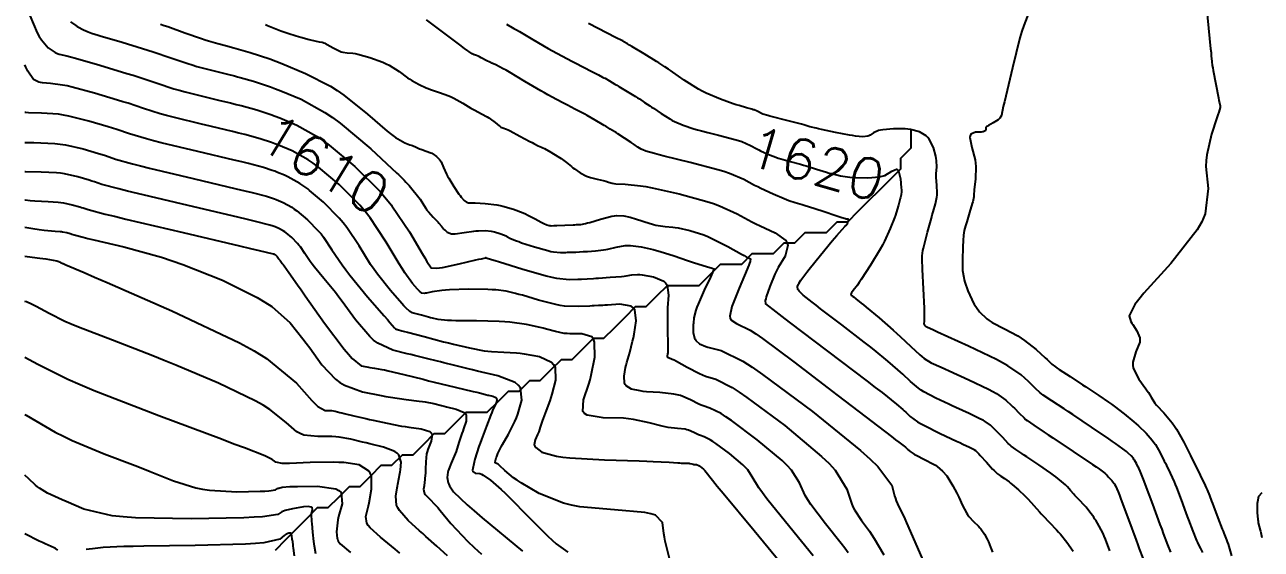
# Model space of a CAD drawing. Header units: metres. Extents: x 837117 to 838479, y 1189012 to 1191015.
# Drawn here: x 837476.5 to 837593.1, y 1189292.5 to 1189342 of the extents above; entities that cross this region are included whole.
import ezdxf

# ---------------------------------------------------------------- set-up
doc = ezdxf.new("R2010")
doc.units = ezdxf.units.M
doc.header["$LTSCALE"] = 0.3
for name, color, linetype in [('COTAS 10', 1, 'Continuous'), ('COTAS INT', 252, 'Continuous'), ('DRENAJE', 5, 'Continuous')]:
    doc.layers.add(name, color=color, linetype=linetype)
doc.styles.get("Standard").update_dxf_attribs({"font": 'simplex.shx'})

msp = doc.modelspace()

# ---------------------------------------------------------------- linework, layer by layer
at = {"layer": 'COTAS 10'}
for points in [[(837477, 1189342.88), (837477.7, 1189341.25), (837477.89, 1189340.9), (837478.08, 1189340.59), (837478.73, 1189339.84), (837479.28, 1189339.47), (837479.4, 1189339.4), (837479.51, 1189339.34), (837479.77, 1189339.25), (837480.47, 1189339.09), (837480.84, 1189338.99), (837481.3, 1189338.86), (837483.6, 1189338.2), (837486.15, 1189337.43), (837486.75, 1189337.25), (837487.31, 1189337.07), (837489, 1189336.5), (837490.59, 1189335.98), (837491.09, 1189335.84), (837491.63, 1189335.69), (837493.79, 1189335.15), (837494.9, 1189334.88), (837495.93, 1189334.63), (837496.44, 1189334.5), (837496.93, 1189334.38), (837498.4, 1189333.97), (837499.74, 1189333.53), (837500.14, 1189333.38), (837500.56, 1189333.22), (837502.17, 1189332.55), (837504.04, 1189331.49), (837504.63, 1189331.09), (837505.23, 1189330.64), (837507.66, 1189328.62), (837510.03, 1189326.26), (837510.61, 1189325.59), (837511.11, 1189324.97), (837511.15, 1189324.92), (837512.81, 1189322.45), (837514, 1189320.41), (837514.24, 1189320), (837514.45, 1189319.67), (837514.86, 1189319.06), (837515.36, 1189319.03), (837515.62, 1189319.06), (837515.93, 1189319.11), (837517.5, 1189319.45), (837519.05, 1189319.81), (837519.34, 1189319.88), (837519.58, 1189319.93), (837519.97, 1189320.02), (837519.98, 1189320.02), (837519.99, 1189320.02), (837519.99, 1189320.02), (837520, 1189320.03), (837520.01, 1189320.02), (837520.01, 1189320.02), (837520.01, 1189320.02), (837520.01, 1189320.02), (837520.02, 1189320.02), (837520.02, 1189320.02), (837520.02, 1189320.02), (837520.02, 1189320.02), (837520.54, 1189319.85), (837520.87, 1189319.75), (837521.28, 1189319.62), (837523.41, 1189318.96), (837525.7, 1189318.3), (837526.22, 1189318.18), (837526.68, 1189318.08), (837527.9, 1189317.95), (837528.68, 1189317.99), (837528.87, 1189318), (837529.04, 1189318.01), (837529.56, 1189318.03), (837530.16, 1189318.06), (837530.38, 1189318.08), (837530.62, 1189318.09), (837531.72, 1189318.17), (837532.8, 1189318.25), (837533.04, 1189318.28), (837533.25, 1189318.31), (837533.78, 1189318.41), (837534.31, 1189318.45), (837534.52, 1189318.43), (837534.75, 1189318.41), (837535.82, 1189318.23), (837536.79, 1189317.82), (837536.96, 1189317.64), (837537.09, 1189317.44), (837537.24, 1189316.5), (837537.15, 1189315.3), (837537.13, 1189314.94), (837537.13, 1189314.57), (837537.14, 1189313.14), (837537.17, 1189311.89), (837537.17, 1189311.65), (837537.18, 1189311.44), (837537.17, 1189311.05), (837537.15, 1189310.94), (837537.15, 1189310.9), (837537.14, 1189310.87), (837537.11, 1189310.75), (837537.1, 1189310.66), (837537.12, 1189310.64), (837537.13, 1189310.62), (837537.24, 1189310.6), (837537.59, 1189310.45), (837537.76, 1189310.37), (837537.97, 1189310.26), (837538.98, 1189309.68), (837540.14, 1189309.08), (837540.44, 1189308.95), (837540.73, 1189308.83), (837541.68, 1189308.55), (837543.22, 1189307.77), (837543.88, 1189307.34), (837544.63, 1189306.82), (837548.2, 1189304.17), (837551.67, 1189301.26), (837552.37, 1189300.58), (837552.94, 1189299.96), (837554.06, 1189298.16), (837554.48, 1189296.83), (837554.62, 1189296.5), (837554.78, 1189296.2), (837555.42, 1189295.22), (837556.18, 1189294.2), (837556.41, 1189293.86), (837556.64, 1189293.5), (837557.54, 1189291.98)], [(837521.94, 1189342.07), (837522.65, 1189341.68), (837522.9, 1189341.53), (837523.19, 1189341.37), (837524.44, 1189340.63), (837525.88, 1189339.79), (837526.28, 1189339.56), (837526.69, 1189339.34), (837528.18, 1189338.55), (837529.47, 1189337.88), (837529.76, 1189337.74), (837530, 1189337.61), (837530.62, 1189337.29), (837531.02, 1189337.08), (837531.14, 1189337.02), (837531.25, 1189336.96), (837531.67, 1189336.72), (837532.18, 1189336.41), (837532.35, 1189336.31), (837532.54, 1189336.2), (837533.33, 1189335.72), (837534.12, 1189335.23), (837534.31, 1189335.12), (837534.48, 1189335.01), (837534.98, 1189334.69), (837535.47, 1189334.36), (837535.64, 1189334.25), (837535.81, 1189334.13), (837536.54, 1189333.63), (837537.35, 1189333.12), (837537.57, 1189332.99), (837537.8, 1189332.88), (837538.62, 1189332.53), (837539.63, 1189332.2), (837539.98, 1189332.1), (837540.35, 1189332), (837540.93, 1189331.85), (837541.94, 1189331.59), (837543.49, 1189331.18), (837543.83, 1189331.08), (837544.14, 1189330.98), (837544.96, 1189330.63), (837545.57, 1189330.3), (837545.74, 1189330.21), (837545.92, 1189330.12), (837546.6, 1189329.81), (837547.36, 1189329.5), (837547.58, 1189329.43), (837547.82, 1189329.35), (837548.72, 1189329.1), (837549.68, 1189328.85), (837549.95, 1189328.77), (837550.21, 1189328.69), (837551.19, 1189328.38), (837552.14, 1189328.09), (837552.39, 1189328.02), (837552.63, 1189327.96), (837553.45, 1189327.76), (837554.33, 1189327.63), (837554.6, 1189327.61), (837554.89, 1189327.59), (837556.03, 1189327.56), (837557.13, 1189327.66), (837557.39, 1189327.72), (837557.62, 1189327.79), (837558.3, 1189328.18), (837558.75, 1189328.37), (837558.84, 1189328.31), (837558.93, 1189328.21), (837559.11, 1189327.47), (837559.19, 1189326.61), (837559.2, 1189326.43), (837559.2, 1189326.28), (837559.19, 1189325.96), (837559.12, 1189325.72), (837559.09, 1189325.62), (837559.06, 1189325.5), (837558.92, 1189324.98), (837558.71, 1189324.27), (837558.63, 1189324.04), (837558.54, 1189323.8), (837558.15, 1189322.79), (837557.6, 1189321.58), (837557.4, 1189321.21), (837557.19, 1189320.83), (837556.27, 1189319.31), (837555.4, 1189317.95), (837555.21, 1189317.67), (837555.05, 1189317.43), (837554.65, 1189316.91), (837554.48, 1189316.7), (837554.45, 1189316.65), (837554.43, 1189316.61), (837554.45, 1189316.5), (837554.57, 1189316.41), (837554.62, 1189316.37), (837554.67, 1189316.33), (837554.91, 1189316.15), (837555.41, 1189315.74), (837555.63, 1189315.56), (837555.88, 1189315.35), (837557.09, 1189314.33), (837558.43, 1189313.18), (837558.76, 1189312.88), (837559.07, 1189312.59), (837560.08, 1189311.63), (837560.92, 1189310.85), (837561.13, 1189310.68), (837561.34, 1189310.52), (837562.01, 1189310.11), (837562.94, 1189309.69), (837563.3, 1189309.52), (837563.71, 1189309.33), (837565.57, 1189308.49), (837567.42, 1189307.6), (837567.82, 1189307.39), (837568.17, 1189307.19), (837569.05, 1189306.58), (837569.58, 1189306.08), (837569.72, 1189305.95), (837569.85, 1189305.81), (837570.3, 1189305.34), (837570.76, 1189304.89), (837570.91, 1189304.76), (837571.06, 1189304.64), (837571.69, 1189304.2), (837572.67, 1189303.55), (837573.05, 1189303.3), (837573.47, 1189303.02), (837575.4, 1189301.73), (837577.22, 1189300.5), (837577.58, 1189300.26), (837577.87, 1189300.06), (837578.39, 1189299.69), (837578.49, 1189299.59), (837578.52, 1189299.57), (837578.54, 1189299.54), (837578.63, 1189299.44), (837578.71, 1189299.34), (837578.74, 1189299.31), (837578.77, 1189299.28), (837578.87, 1189299.18), (837578.98, 1189299.06), (837579.01, 1189299.03), (837579.04, 1189299), (837579.14, 1189298.87), (837579.24, 1189298.73), (837579.27, 1189298.69), (837579.3, 1189298.65), (837579.39, 1189298.49), (837579.64, 1189297.91), (837579.76, 1189297.59), (837579.9, 1189297.22), (837580.61, 1189295.31), (837581.33, 1189293.34), (837581.49, 1189292.91), (837581.63, 1189292.54), (837581.96, 1189291.65)], [(837476.51, 1189325.49), (837476.56, 1189325.48), (837477.03, 1189325.43), (837477.47, 1189325.39), (837478.72, 1189325.32), (837479.68, 1189325.27), (837479.93, 1189325.25), (837480.17, 1189325.21), (837481, 1189325.03), (837481.7, 1189324.82), (837481.87, 1189324.77), (837482.02, 1189324.72), (837482.49, 1189324.56), (837484.1, 1189324.14), (837484.97, 1189323.93), (837486.04, 1189323.67), (837491.45, 1189322.39), (837496.78, 1189321.14), (837497.81, 1189320.9), (837498.63, 1189320.71), (837499.96, 1189320.39), (837499.99, 1189320.38), (837500, 1189320.38), (837500.02, 1189320.37), (837500.06, 1189320.35), (837500.11, 1189320.32), (837500.13, 1189320.31), (837500.15, 1189320.3), (837500.22, 1189320.24), (837500.28, 1189320.17), (837500.32, 1189320.13), (837500.37, 1189320.05), (837500.44, 1189319.96), (837500.46, 1189319.92), (837500.49, 1189319.89), (837500.6, 1189319.75), (837500.8, 1189319.49), (837500.88, 1189319.38), (837500.98, 1189319.25), (837501.41, 1189318.64), (837502.23, 1189317.47), (837502.58, 1189316.98), (837502.97, 1189316.43), (837504.8, 1189313.85), (837506.64, 1189311.38), (837507.04, 1189310.9), (837507.39, 1189310.51), (837508.26, 1189309.82), (837508.79, 1189309.71), (837508.93, 1189309.69), (837509.06, 1189309.66), (837509.51, 1189309.6), (837510.18, 1189309.48), (837510.46, 1189309.42), (837510.78, 1189309.35), (837512.27, 1189308.99), (837514.08, 1189308.54), (837514.6, 1189308.41), (837515.13, 1189308.28), (837517.12, 1189307.8), (837518.81, 1189307.4), (837519.14, 1189307.31), (837519.42, 1189307.25), (837519.97, 1189307.11), (837520.18, 1189307.05), (837520.25, 1189307.04), (837520.66, 1189306.94), (837520.94, 1189306.83), (837520.98, 1189306.79), (837521.02, 1189306.75), (837521.05, 1189306.55), (837520.98, 1189306.33), (837520.96, 1189306.27), (837520.93, 1189306.21), (837520.83, 1189306.01), (837520.64, 1189305.59), (837520.56, 1189305.41), (837520.47, 1189305.18), (837520.05, 1189304.11), (837519.58, 1189302.85), (837519.47, 1189302.51), (837519.35, 1189302.18), (837518.97, 1189301.01), (837518.77, 1189300.11), (837518.76, 1189299.95), (837518.77, 1189299.82), (837519, 1189299.68), (837519.44, 1189299.64), (837519.59, 1189299.58), (837519.76, 1189299.5), (837520.44, 1189299.03), (837521.45, 1189298.13), (837521.82, 1189297.78), (837522.23, 1189297.38), (837524.02, 1189295.55), (837525.84, 1189293.74), (837526.26, 1189293.35), (837526.64, 1189293.02), (837527.74, 1189292.21)], [(837476.51, 1189305.22), (837476.66, 1189305.14), (837479.38, 1189303.56), (837480.17, 1189303.16), (837480.98, 1189302.77), (837484.02, 1189301.5), (837486.94, 1189300.39), (837487.66, 1189300.11), (837488.35, 1189299.84), (837490.54, 1189298.94), (837492.65, 1189298.28), (837493.28, 1189298.16), (837493.94, 1189298.06), (837496.52, 1189297.92), (837498.73, 1189297.97), (837499.17, 1189297.99), (837499.53, 1189298.01), (837500.17, 1189298.11), (837500.34, 1189298.22), (837500.41, 1189298.25), (837500.48, 1189298.27), (837500.79, 1189298.35), (837501.52, 1189298.41), (837501.85, 1189298.42), (837502.24, 1189298.43), (837504.12, 1189298.46), (837505.86, 1189298.21), (837506.15, 1189298.04), (837506.36, 1189297.84), (837506.46, 1189296.78), (837506.12, 1189295.57), (837506.05, 1189295.28), (837506, 1189295), (837505.93, 1189294.13), (837505.99, 1189293.5), (837506.03, 1189293.37), (837506.06, 1189293.25), (837506.27, 1189292.99), (837507.24, 1189292.19)]]:
    msp.add_lwpolyline(points, dxfattribs=at)
at = {"layer": 'COTAS INT'}
for points in [[(837571.3, 1189343.42), (837570.74, 1189341.96), (837570.56, 1189341.4), (837570.38, 1189340.78), (837569.66, 1189337.96), (837569.04, 1189335.29), (837568.91, 1189334.75), (837568.81, 1189334.31), (837568.63, 1189333.46), (837568.49, 1189333.19), (837568.41, 1189333.12), (837568.32, 1189333.04), (837567.86, 1189332.75), (837567.41, 1189332.5), (837567.32, 1189332.45), (837567.25, 1189332.4), (837567.16, 1189332.27), (837567.16, 1189332.18), (837567.15, 1189332.16), (837567.15, 1189332.13), (837567.1, 1189332.01), (837566.92, 1189331.92), (837566.83, 1189331.9), (837566.72, 1189331.89), (837566.19, 1189331.88), (837565.74, 1189331.68), (837565.69, 1189331.54), (837565.66, 1189331.36), (837565.85, 1189330.44), (837566.14, 1189329.27), (837566.18, 1189328.95), (837566.21, 1189328.62), (837566.18, 1189327.44), (837566.07, 1189326.46), (837566.05, 1189326.26), (837566.04, 1189326.09), (837566.02, 1189325.76), (837565.97, 1189325.45), (837565.93, 1189325.31), (837565.88, 1189325.13), (837565.63, 1189324.28), (837565.36, 1189323.4), (837565.3, 1189323.21), (837565.25, 1189323.03), (837565.12, 1189322.59), (837565.05, 1189322.15), (837565.04, 1189321.98), (837565.02, 1189321.79), (837564.98, 1189320.9), (837564.96, 1189319.96), (837564.96, 1189319.72), (837564.96, 1189319.5), (837564.97, 1189318.8), (837565.07, 1189318.14), (837565.11, 1189317.93), (837565.17, 1189317.72), (837565.45, 1189316.9), (837565.83, 1189316.06), (837565.94, 1189315.85), (837566.07, 1189315.64), (837566.56, 1189314.92), (837567.24, 1189314.26), (837567.48, 1189314.08), (837567.75, 1189313.91), (837568.91, 1189313.3), (837570.17, 1189312.64), (837570.5, 1189312.43), (837570.82, 1189312.21), (837571.91, 1189311.34), (837572.76, 1189310.56), (837572.94, 1189310.4), (837573.08, 1189310.27), (837573.38, 1189309.98), (837573.72, 1189309.72), (837573.89, 1189309.6), (837574.09, 1189309.46), (837575.11, 1189308.79), (837576.28, 1189308.03), (837576.58, 1189307.84), (837576.87, 1189307.65), (837577.83, 1189307), (837578.74, 1189306.37), (837579, 1189306.19), (837579.26, 1189306), (837580.21, 1189305.27), (837581.12, 1189304.54), (837581.35, 1189304.34), (837581.57, 1189304.15), (837582.27, 1189303.47), (837582.86, 1189302.78), (837583.01, 1189302.58), (837583.15, 1189302.38), (837583.59, 1189301.6), (837583.98, 1189300.82), (837584.09, 1189300.61), (837584.19, 1189300.4), (837584.54, 1189299.68), (837584.91, 1189298.87), (837585.02, 1189298.61), (837585.13, 1189298.32), (837585.58, 1189297.16), (837586.03, 1189295.92), (837586.15, 1189295.6), (837586.27, 1189295.28), (837586.68, 1189294.19), (837587.03, 1189293.31), (837587.11, 1189293.12), (837587.19, 1189292.96), (837587.4, 1189292.57), (837587.59, 1189292.18)], [(837587.98, 1189343.66), (837588.17, 1189341.7), (837588.36, 1189339.76), (837588.4, 1189339.39), (837588.42, 1189339.08), (837588.47, 1189338.54), (837588.52, 1189338.16), (837588.56, 1189337.95), (837588.61, 1189337.7), (837588.86, 1189336.4), (837589.1, 1189335.11), (837589.15, 1189334.86), (837589.19, 1189334.66), (837589.25, 1189334.35), (837589.25, 1189334.32), (837589.25, 1189334.29), (837589.25, 1189334.21), (837589.13, 1189333.76), (837589.05, 1189333.52), (837588.95, 1189333.22), (837588.43, 1189331.68), (837587.99, 1189329.75), (837587.94, 1189329.19), (837587.92, 1189328.63), (837588.13, 1189326.55), (837587.85, 1189324.17), (837587.52, 1189323.42), (837587.08, 1189322.64), (837584.61, 1189319.49), (837582.07, 1189316.67), (837581.6, 1189316.09), (837581.22, 1189315.59), (837580.68, 1189314.52), (837580.85, 1189314), (837580.92, 1189313.85), (837581.01, 1189313.7), (837581.41, 1189313.13), (837581.69, 1189312.47), (837581.69, 1189312.26), (837581.67, 1189312.04), (837581.31, 1189311.14), (837581.01, 1189310.15), (837581.02, 1189309.87), (837581.07, 1189309.58), (837581.59, 1189308.55), (837582.24, 1189307.65), (837582.38, 1189307.46), (837582.49, 1189307.28), (837582.74, 1189306.84), (837582.99, 1189306.43), (837583.11, 1189306.28), (837583.25, 1189306.11), (837583.94, 1189305.36), (837584.74, 1189304.42), (837584.94, 1189304.12), (837585.15, 1189303.82), (837585.83, 1189302.6), (837586.46, 1189301.33), (837586.63, 1189300.99), (837586.8, 1189300.66), (837587.37, 1189299.49), (837587.84, 1189298.5), (837587.94, 1189298.28), (837588.03, 1189298.09), (837588.24, 1189297.57), (837588.45, 1189297.03), (837588.53, 1189296.81), (837588.62, 1189296.57), (837589.04, 1189295.46), (837589.45, 1189294.4), (837589.53, 1189294.2), (837589.6, 1189294.02), (837589.74, 1189293.71), (837589.87, 1189293.38), (837589.93, 1189293.2), (837590, 1189292.98), (837590.34, 1189291.88)], [(837480.84, 1189342.3), (837481.34, 1189341.94), (837481.47, 1189341.86), (837481.59, 1189341.78), (837481.98, 1189341.57), (837482.33, 1189341.42), (837482.42, 1189341.38), (837482.51, 1189341.34), (837482.81, 1189341.23), (837483.43, 1189341.04), (837483.72, 1189340.95), (837484.06, 1189340.85), (837485.71, 1189340.36), (837487.62, 1189339.78), (837488.12, 1189339.62), (837488.62, 1189339.46), (837490.3, 1189338.89), (837491.89, 1189338.35), (837492.32, 1189338.22), (837492.74, 1189338.09), (837494.26, 1189337.7), (837495.76, 1189337.33), (837496.17, 1189337.22), (837496.31, 1189337.19), (837496.58, 1189337.11), (837496.82, 1189337.05), (837498.08, 1189336.69), (837499.69, 1189336.16), (837500.17, 1189335.98), (837500.67, 1189335.79), (837502.59, 1189334.99), (837504.83, 1189333.73), (837505.53, 1189333.25), (837506.25, 1189332.71), (837509.15, 1189330.3), (837511.62, 1189328), (837511.75, 1189327.88), (837512.29, 1189327.34), (837512.45, 1189327.17), (837512.76, 1189326.85), (837513.8, 1189325.55), (837514.32, 1189324.72), (837514.45, 1189324.52), (837514.59, 1189324.35), (837515.04, 1189323.84), (837515.42, 1189323.47), (837515.5, 1189323.38), (837515.58, 1189323.29), (837515.81, 1189323.01), (837516, 1189322.76), (837516.06, 1189322.7), (837516.13, 1189322.64), (837516.37, 1189322.42), (837516.77, 1189322.28), (837516.94, 1189322.28), (837517.12, 1189322.28), (837517.97, 1189322.39), (837518.87, 1189322.53), (837519.1, 1189322.56), (837519.31, 1189322.57), (837519.96, 1189322.58), (837520.52, 1189322.52), (837520.67, 1189322.49), (837520.82, 1189322.46), (837521.32, 1189322.31), (837521.77, 1189322.14), (837521.88, 1189322.09), (837521.99, 1189322.04), (837522.34, 1189321.85), (837522.88, 1189321.62), (837523.11, 1189321.54), (837523.37, 1189321.44), (837524.59, 1189321.04), (837525.84, 1189320.69), (837526.12, 1189320.62), (837526.37, 1189320.57), (837527.03, 1189320.5), (837527.55, 1189320.52), (837527.7, 1189320.53), (837527.86, 1189320.54), (837528.5, 1189320.56), (837529.19, 1189320.6), (837529.39, 1189320.61), (837529.59, 1189320.62), (837530.33, 1189320.67), (837531.1, 1189320.75), (837531.31, 1189320.79), (837531.52, 1189320.83), (837532.3, 1189321.03), (837533.14, 1189321.18), (837533.39, 1189321.19), (837533.65, 1189321.19), (837534.65, 1189321.06), (837535.77, 1189320.8), (837536.1, 1189320.71), (837536.44, 1189320.62), (837537.75, 1189320.2), (837539.01, 1189319.77), (837539.31, 1189319.67), (837539.6, 1189319.57), (837540.5, 1189319.29), (837541.13, 1189319.09), (837541.25, 1189319.05), (837541.35, 1189319.02), (837541.51, 1189318.97), (837541.53, 1189318.97), (837541.53, 1189318.97), (837541.53, 1189318.96), (837541.53, 1189318.96), (837541.53, 1189318.95), (837541.53, 1189318.95), (837541.53, 1189318.94), (837541.52, 1189318.93), (837541.38, 1189318.61), (837541.29, 1189318.42), (837541.18, 1189318.19), (837540.6, 1189316.97), (837540.02, 1189315.65), (837539.91, 1189315.35), (837539.81, 1189315.08), (837539.62, 1189314.36), (837539.58, 1189313.83), (837539.57, 1189313.68), (837539.57, 1189313.52), (837539.57, 1189312.96), (837539.67, 1189312.44), (837539.73, 1189312.32), (837539.8, 1189312.21), (837540.16, 1189311.89), (837540.74, 1189311.64), (837540.95, 1189311.57), (837541.19, 1189311.51), (837542.21, 1189311.27), (837544.24, 1189310.25), (837545.11, 1189309.68), (837546.11, 1189308.99), (837550.81, 1189305.49), (837555.35, 1189301.81), (837556.24, 1189301.01), (837556.97, 1189300.3), (837558.29, 1189298.54), (837558.56, 1189297.53), (837558.64, 1189297.3), (837558.71, 1189297.08), (837558.97, 1189296.5), (837559.35, 1189295.71), (837559.51, 1189295.38), (837559.68, 1189294.99), (837560.47, 1189293.18), (837561.23, 1189291.46)], [(837578.87, 1189292.35), (837578.44, 1189293.46), (837578.33, 1189293.73), (837578.22, 1189293.97), (837577.86, 1189294.68), (837577.52, 1189295.23), (837577.42, 1189295.38), (837577.33, 1189295.52), (837576.98, 1189296.01), (837576.62, 1189296.46), (837576.51, 1189296.58), (837576.41, 1189296.69), (837576.02, 1189297.1), (837575.65, 1189297.48), (837575.56, 1189297.58), (837575.46, 1189297.68), (837575.16, 1189298.04), (837574.85, 1189298.38), (837574.76, 1189298.48), (837574.67, 1189298.57), (837574.31, 1189298.9), (837573.76, 1189299.34), (837573.54, 1189299.5), (837573.29, 1189299.68), (837572.16, 1189300.45), (837571.03, 1189301.21), (837570.78, 1189301.38), (837570.55, 1189301.52), (837569.98, 1189301.9), (837569.55, 1189302.23), (837569.42, 1189302.35), (837569.28, 1189302.48), (837568.75, 1189303.03), (837568.23, 1189303.59), (837568.11, 1189303.72), (837567.99, 1189303.84), (837567.61, 1189304.21), (837567.1, 1189304.55), (837566.9, 1189304.67), (837566.67, 1189304.79), (837565.59, 1189305.31), (837564.34, 1189305.88), (837564, 1189306.04), (837563.66, 1189306.2), (837562.43, 1189306.77), (837561.32, 1189307.36), (837561.06, 1189307.53), (837560.81, 1189307.7), (837560.06, 1189308.33), (837559.34, 1189309.01), (837559.11, 1189309.22), (837558.87, 1189309.43), (837557.92, 1189310.26), (837556.63, 1189311.31), (837556.18, 1189311.67), (837555.68, 1189312.05), (837553.58, 1189313.67), (837551.57, 1189315.2), (837551.15, 1189315.53), (837550.78, 1189315.81), (837549.92, 1189316.49), (837549.55, 1189316.86), (837549.48, 1189316.95), (837549.43, 1189317.03), (837549.4, 1189317.29), (837549.5, 1189317.52), (837549.54, 1189317.59), (837549.57, 1189317.66), (837549.72, 1189317.9), (837550.1, 1189318.42), (837550.29, 1189318.65), (837550.5, 1189318.93), (837551.57, 1189320.25), (837552.67, 1189321.6), (837552.9, 1189321.88), (837553.11, 1189322.13), (837553.61, 1189322.7), (837553.88, 1189322.99), (837553.93, 1189323.05), (837553.98, 1189323.1), (837554.08, 1189323.23), (837554.13, 1189323.33), (837554.16, 1189323.39), (837554.21, 1189323.5), (837554.23, 1189323.6), (837554.22, 1189323.62), (837554.21, 1189323.64), (837554.13, 1189323.66), (837554.03, 1189323.67), (837554.01, 1189323.67), (837553.99, 1189323.67), (837553.93, 1189323.68), (837553.58, 1189323.79), (837553.38, 1189323.85), (837553.12, 1189323.94), (837551.81, 1189324.37), (837550.43, 1189324.83), (837550.12, 1189324.92), (837549.85, 1189325.01), (837549.18, 1189325.2), (837548.59, 1189325.39), (837548.37, 1189325.48), (837548.13, 1189325.57), (837547.09, 1189326.02), (837545.95, 1189326.55), (837545.65, 1189326.7), (837545.35, 1189326.85), (837544.34, 1189327.4), (837542.97, 1189327.98), (837542.45, 1189328.15), (837541.87, 1189328.33), (837539.28, 1189329.02), (837536.83, 1189329.62), (837536.34, 1189329.74), (837535.92, 1189329.85), (837535.1, 1189330.07), (837534.81, 1189330.2), (837534.72, 1189330.24), (837534.64, 1189330.28), (837534.35, 1189330.47), (837533.98, 1189330.72), (837533.71, 1189330.91), (837533.08, 1189331.32), (837532.44, 1189331.73), (837532.3, 1189331.83), (837532.16, 1189331.92), (837531.74, 1189332.17), (837531.32, 1189332.43), (837531.17, 1189332.51), (837531.01, 1189332.61), (837530.32, 1189333.01), (837529.56, 1189333.45), (837529.35, 1189333.56), (837529.14, 1189333.68), (837528.41, 1189334.06), (837527.7, 1189334.42), (837527.51, 1189334.52), (837527.32, 1189334.61), (837526.68, 1189334.95), (837525.84, 1189335.41), (837525.53, 1189335.58), (837525.19, 1189335.78), (837523.69, 1189336.67), (837522.22, 1189337.53), (837521.91, 1189337.72), (837521.63, 1189337.87), (837520.95, 1189338.23), (837520.56, 1189338.4), (837520.47, 1189338.44), (837520.38, 1189338.49), (837520.09, 1189338.62), (837519.85, 1189338.74), (837519.8, 1189338.77), (837519.74, 1189338.8), (837519.56, 1189338.91), (837519.39, 1189339), (837519.34, 1189339.02), (837519.29, 1189339.05), (837519.11, 1189339.11), (837518.94, 1189339.17), (837518.9, 1189339.19), (837518.85, 1189339.2), (837518.72, 1189339.26), (837517.98, 1189339.79), (837517.56, 1189340.11), (837517.05, 1189340.49), (837514.42, 1189342.48)], [(837584.62, 1189292.21), (837584.32, 1189292.92), (837583.92, 1189293.99), (837583.78, 1189294.38), (837583.61, 1189294.82), (837582.91, 1189296.74), (837582.23, 1189298.56), (837582.09, 1189298.93), (837581.97, 1189299.24), (837581.71, 1189299.88), (837581.58, 1189300.15), (837581.54, 1189300.23), (837581.5, 1189300.31), (837581.36, 1189300.6), (837581.19, 1189300.9), (837581.13, 1189300.97), (837581.08, 1189301.05), (837580.86, 1189301.31), (837580.59, 1189301.56), (837580.51, 1189301.64), (837580.42, 1189301.71), (837580.08, 1189301.99), (837579.4, 1189302.47), (837579.11, 1189302.68), (837578.76, 1189302.92), (837577.11, 1189304.03), (837575.35, 1189305.21), (837574.94, 1189305.49), (837574.55, 1189305.74), (837573.4, 1189306.5), (837572.58, 1189307.05), (837572.4, 1189307.18), (837572.24, 1189307.3), (837571.84, 1189307.66), (837571.47, 1189308.04), (837571.33, 1189308.18), (837571.17, 1189308.32), (837570.48, 1189308.96), (837569.23, 1189309.82), (837568.73, 1189310.1), (837568.16, 1189310.4), (837565.54, 1189311.66), (837562.59, 1189313), (837562.21, 1189313.17), (837561.59, 1189313.45), (837561.56, 1189313.48), (837561.54, 1189313.5), (837561.52, 1189313.51), (837561.44, 1189313.6), (837561.36, 1189313.72), (837561.35, 1189313.76), (837561.35, 1189313.8), (837561.36, 1189313.99), (837561.37, 1189314.58), (837561.37, 1189314.89), (837561.36, 1189315.25), (837561.28, 1189317.07), (837561.19, 1189318.9), (837561.18, 1189319.27), (837561.16, 1189319.58), (837561.15, 1189320.21), (837561.23, 1189320.69), (837561.28, 1189320.92), (837561.35, 1189321.18), (837561.67, 1189322.44), (837562.02, 1189323.77), (837562.11, 1189324.07), (837562.18, 1189324.35), (837562.41, 1189325.12), (837562.54, 1189325.74), (837562.56, 1189325.93), (837562.57, 1189326.12), (837562.54, 1189326.86), (837562.49, 1189327.6), (837562.49, 1189327.79), (837562.49, 1189327.97), (837562.53, 1189328.57), (837562.52, 1189329.2), (837562.49, 1189329.4), (837562.45, 1189329.61), (837562.22, 1189330.44), (837561.83, 1189331.21), (837561.69, 1189331.38), (837561.54, 1189331.53), (837560.89, 1189331.92), (837560.06, 1189332.12), (837559.81, 1189332.16), (837559.54, 1189332.19), (837558.45, 1189332.2), (837557.45, 1189332.11), (837557.24, 1189332.07), (837557.05, 1189332.02), (837556.58, 1189331.8), (837556.24, 1189331.58), (837556.13, 1189331.54), (837556.02, 1189331.5), (837555.56, 1189331.45), (837554.87, 1189331.51), (837554.6, 1189331.55), (837554.31, 1189331.6), (837552.97, 1189331.85), (837551.67, 1189332.12), (837551.39, 1189332.18), (837551.15, 1189332.24), (837550.57, 1189332.39), (837550.01, 1189332.56), (837549.77, 1189332.62), (837549.51, 1189332.69), (837548.27, 1189333), (837547.05, 1189333.31), (837546.8, 1189333.38), (837546.59, 1189333.44), (837546.12, 1189333.59), (837545.89, 1189333.7), (837545.83, 1189333.73), (837545.78, 1189333.75), (837545.58, 1189333.86), (837545.32, 1189333.97), (837545.22, 1189334), (837545.1, 1189334.04), (837544.6, 1189334.17), (837543.88, 1189334.38), (837543.62, 1189334.46), (837543.34, 1189334.55), (837542.14, 1189334.98), (837540.79, 1189335.55), (837540.42, 1189335.74), (837540.05, 1189335.95), (837538.72, 1189336.79), (837537.64, 1189337.54), (837537.42, 1189337.7), (837537.24, 1189337.82), (837536.89, 1189338.06), (837536.52, 1189338.29), (837536.32, 1189338.41), (837536.09, 1189338.55), (837534.93, 1189339.26), (837533.77, 1189339.97), (837533.54, 1189340.1), (837533.35, 1189340.22), (837533.02, 1189340.42), (837532.94, 1189340.46), (837532.92, 1189340.47), (837532.91, 1189340.49), (837532.83, 1189340.52), (837532.31, 1189340.79), (837529.69, 1189342.14)], [(837489.32, 1189342.07), (837489.65, 1189341.96), (837490.01, 1189341.84), (837491.6, 1189341.27), (837493.18, 1189340.72), (837493.54, 1189340.6), (837493.86, 1189340.5), (837494.73, 1189340.25), (837495.58, 1189340.03), (837495.9, 1189339.94), (837496.24, 1189339.85), (837497.77, 1189339.41), (837499.64, 1189338.79), (837500.2, 1189338.58), (837500.77, 1189338.36), (837503.01, 1189337.43), (837505.34, 1189336.21), (837505.97, 1189335.81), (837506.6, 1189335.38), (837508.84, 1189333.59), (837510.71, 1189331.97), (837511.12, 1189331.65), (837511.48, 1189331.38), (837512.35, 1189330.86), (837512.85, 1189330.69), (837512.97, 1189330.65), (837513.09, 1189330.61), (837513.44, 1189330.45), (837513.76, 1189330.31), (837513.86, 1189330.27), (837513.97, 1189330.23), (837514.38, 1189330.09), (837514.8, 1189329.93), (837514.91, 1189329.88), (837515.01, 1189329.82), (837515.35, 1189329.59), (837515.64, 1189329.28), (837515.72, 1189329.17), (837515.79, 1189329.06), (837516.02, 1189328.55), (837516.3, 1189327.92), (837516.4, 1189327.73), (837516.5, 1189327.53), (837516.98, 1189326.75), (837517.46, 1189326.03), (837517.57, 1189325.88), (837517.68, 1189325.75), (837517.97, 1189325.43), (837518.17, 1189325.28), (837518.22, 1189325.26), (837518.26, 1189325.24), (837518.37, 1189325.21), (837518.65, 1189325.21), (837518.81, 1189325.2), (837518.99, 1189325.19), (837519.93, 1189325.14), (837521.04, 1189325.01), (837521.34, 1189324.96), (837521.62, 1189324.9), (837522.62, 1189324.6), (837523.51, 1189324.25), (837523.74, 1189324.15), (837523.96, 1189324.05), (837524.66, 1189323.69), (837525.21, 1189323.39), (837525.34, 1189323.32), (837525.46, 1189323.26), (837525.77, 1189323.13), (837525.97, 1189323.07), (837526.02, 1189323.06), (837526.06, 1189323.05), (837526.17, 1189323.04), (837526.41, 1189323.05), (837526.54, 1189323.06), (837526.69, 1189323.07), (837527.44, 1189323.1), (837528.23, 1189323.13), (837528.4, 1189323.14), (837528.56, 1189323.15), (837528.95, 1189323.17), (837529.39, 1189323.26), (837529.58, 1189323.3), (837529.8, 1189323.36), (837530.82, 1189323.65), (837531.89, 1189323.93), (837532.14, 1189323.97), (837532.36, 1189324), (837533.01, 1189323.99), (837533.61, 1189323.84), (837533.81, 1189323.78), (837534.02, 1189323.72), (837534.91, 1189323.43), (837535.82, 1189323.15), (837536.05, 1189323.1), (837536.26, 1189323.05), (837536.92, 1189322.98), (837537.63, 1189322.91), (837537.87, 1189322.87), (837538.13, 1189322.83), (837539.25, 1189322.58), (837540.56, 1189322.17), (837540.94, 1189322.01), (837541.33, 1189321.84), (837542.83, 1189321.08), (837544.11, 1189320.36), (837544.36, 1189320.23), (837544.57, 1189320.11), (837544.95, 1189319.92), (837544.92, 1189319.66), (837544.87, 1189319.5), (837544.8, 1189319.32), (837544.4, 1189318.34), (837543.9, 1189317.16), (837543.76, 1189316.84), (837543.64, 1189316.53), (837543.2, 1189315.41), (837543.01, 1189314.5), (837543.04, 1189314.31), (837543.11, 1189314.15), (837543.63, 1189313.82), (837544.92, 1189313.17), (837545.47, 1189312.82), (837546.1, 1189312.39), (837549.05, 1189310.19), (837552.3, 1189307.69), (837553.11, 1189307.06), (837553.89, 1189306.47), (837556.4, 1189304.55), (837558.27, 1189303.13), (837558.64, 1189302.84), (837558.95, 1189302.6), (837559.57, 1189302.12), (837559.77, 1189301.95), (837559.82, 1189301.9), (837559.86, 1189301.86), (837560.01, 1189301.72), (837560.3, 1189301.52), (837560.44, 1189301.45), (837560.6, 1189301.37), (837561.38, 1189300.98), (837562.21, 1189300.54), (837562.41, 1189300.43), (837562.58, 1189300.31), (837563.08, 1189299.88), (837563.47, 1189299.42), (837563.57, 1189299.27), (837563.68, 1189299.11), (837564.05, 1189298.49), (837564.42, 1189297.8), (837564.52, 1189297.6), (837564.61, 1189297.4), (837564.96, 1189296.64), (837565.33, 1189295.93), (837565.44, 1189295.76), (837565.56, 1189295.59), (837566.01, 1189295.1), (837566.46, 1189294.66), (837566.58, 1189294.53), (837566.68, 1189294.41), (837567.02, 1189293.93), (837567.3, 1189293.45), (837567.36, 1189293.31), (837567.42, 1189293.18), (837567.59, 1189292.7), (837567.79, 1189292.23)], [(837499.22, 1189342.03), (837499.4, 1189341.96), (837499.89, 1189341.75), (837500.35, 1189341.56), (837500.5, 1189341.51), (837500.66, 1189341.45), (837501.34, 1189341.21), (837502.11, 1189340.96), (837502.32, 1189340.9), (837502.54, 1189340.84), (837503.33, 1189340.63), (837504.01, 1189340.47), (837504.15, 1189340.44), (837504.27, 1189340.41), (837504.56, 1189340.36), (837504.81, 1189340.27), (837504.92, 1189340.22), (837505.04, 1189340.16), (837505.61, 1189339.84), (837506.22, 1189339.53), (837506.37, 1189339.47), (837506.51, 1189339.43), (837506.93, 1189339.38), (837507.47, 1189339.34), (837507.69, 1189339.29), (837507.93, 1189339.24), (837509.06, 1189338.92), (837510.28, 1189338.48), (837510.59, 1189338.34), (837510.88, 1189338.19), (837511.82, 1189337.59), (837512.63, 1189337.02), (837512.83, 1189336.88), (837513.03, 1189336.75), (837513.7, 1189336.38), (837514.37, 1189336.07), (837514.57, 1189335.99), (837514.78, 1189335.91), (837515.62, 1189335.63), (837516.5, 1189335.31), (837516.74, 1189335.2), (837516.98, 1189335.09), (837517.82, 1189334.62), (837518.59, 1189334.15), (837518.78, 1189334.04), (837518.97, 1189333.94), (837519.58, 1189333.62), (837520.12, 1189333.33), (837520.27, 1189333.24), (837520.4, 1189333.14), (837520.88, 1189332.78), (837521.27, 1189332.47), (837521.35, 1189332.41), (837521.43, 1189332.36), (837521.62, 1189332.29), (837521.95, 1189332.17), (837522.11, 1189332.1), (837522.3, 1189332), (837523.22, 1189331.51), (837524.16, 1189330.99), (837524.36, 1189330.89), (837524.53, 1189330.8), (837524.93, 1189330.6), (837525.26, 1189330.45), (837525.38, 1189330.39), (837525.52, 1189330.32), (837526.14, 1189329.98), (837526.8, 1189329.59), (837526.96, 1189329.49), (837527.12, 1189329.38), (837527.61, 1189329), (837528.08, 1189328.62), (837528.22, 1189328.52), (837528.36, 1189328.42), (837528.91, 1189328.04), (837529.51, 1189327.72), (837529.68, 1189327.65), (837529.86, 1189327.59), (837530.51, 1189327.43), (837531.08, 1189327.32), (837531.2, 1189327.29), (837531.31, 1189327.26), (837531.57, 1189327.15), (837531.92, 1189327.05), (837532.07, 1189327.03), (837532.26, 1189327.01), (837533.15, 1189326.97), (837534.58, 1189326.82), (837535.1, 1189326.73), (837535.68, 1189326.62), (837538.24, 1189326.05), (837540.85, 1189325.33), (837541.47, 1189325.13), (837542.04, 1189324.92), (837543.71, 1189324.17), (837545.09, 1189323.42), (837545.48, 1189323.22), (837545.87, 1189323.03), (837547.29, 1189322.37), (837548.3, 1189321.64), (837548.43, 1189321.41), (837548.5, 1189321.17), (837548.23, 1189320.18), (837547.58, 1189319.09), (837547.42, 1189318.78), (837547.27, 1189318.47), (837546.78, 1189317.3), (837546.45, 1189316.33), (837546.4, 1189316.14), (837546.36, 1189315.98), (837546.38, 1189315.67), (837547.35, 1189314.92), (837547.92, 1189314.48), (837548.62, 1189313.95), (837552.24, 1189311.2), (837555.96, 1189308.36), (837556.72, 1189307.78), (837557.37, 1189307.28), (837558.75, 1189306.19), (837559.32, 1189305.69), (837559.46, 1189305.56), (837559.6, 1189305.44), (837560.03, 1189305.02), (837560.7, 1189304.54), (837560.99, 1189304.38), (837561.31, 1189304.2), (837562.85, 1189303.43), (837564.38, 1189302.71), (837564.71, 1189302.56), (837564.98, 1189302.43), (837565.62, 1189302.13), (837565.92, 1189301.99), (837565.98, 1189301.96), (837566.04, 1189301.92), (837566.18, 1189301.83), (837566.39, 1189301.6), (837566.5, 1189301.5), (837566.62, 1189301.36), (837567.21, 1189300.71), (837567.8, 1189300.06), (837567.93, 1189299.93), (837568.03, 1189299.82), (837568.27, 1189299.61), (837568.44, 1189299.49), (837568.58, 1189299.4), (837568.92, 1189299.17), (837569.36, 1189298.85), (837569.5, 1189298.74), (837569.65, 1189298.62), (837570.24, 1189298.11), (837570.85, 1189297.54), (837571.01, 1189297.38), (837571.16, 1189297.22), (837571.68, 1189296.63), (837572.21, 1189296.02), (837572.37, 1189295.84), (837572.53, 1189295.67), (837573.17, 1189295.01), (837573.84, 1189294.32), (837574.02, 1189294.12), (837574.19, 1189293.92), (837574.81, 1189293.15), (837575.41, 1189292.31)], [(837554.18, 1189292.16), (837553.87, 1189292.58), (837553.53, 1189293.04), (837552.05, 1189294.9), (837550.65, 1189296.72), (837550.36, 1189297.16), (837550.11, 1189297.56), (837549.59, 1189298.75), (837548.83, 1189299.97), (837548.43, 1189300.4), (837547.96, 1189300.86), (837545.6, 1189302.84), (837543.16, 1189304.65), (837542.64, 1189305.01), (837542.2, 1189305.3), (837541.14, 1189305.83), (837540.5, 1189306.02), (837540.3, 1189306.1), (837540.1, 1189306.19), (837539.31, 1189306.6), (837538.35, 1189307), (837538.05, 1189307.08), (837537.73, 1189307.15), (837536.42, 1189307.29), (837535.14, 1189307.37), (837534.84, 1189307.4), (837534.56, 1189307.44), (837533.75, 1189307.61), (837533.24, 1189307.92), (837533.15, 1189308.04), (837533.09, 1189308.18), (837533.04, 1189308.83), (837533.19, 1189309.64), (837533.24, 1189309.88), (837533.3, 1189310.12), (837533.57, 1189311.08), (837533.85, 1189312.15), (837533.92, 1189312.47), (837533.98, 1189312.79), (837534.18, 1189314.06), (837534.05, 1189315.1), (837533.9, 1189315.3), (837533.71, 1189315.45), (837532.63, 1189315.63), (837531.48, 1189315.55), (837531.24, 1189315.54), (837531.04, 1189315.52), (837530.62, 1189315.5), (837530.22, 1189315.48), (837530.03, 1189315.47), (837529.81, 1189315.46), (837528.76, 1189315.41), (837527.41, 1189315.46), (837527, 1189315.52), (837526.59, 1189315.59), (837524.97, 1189316.01), (837523.47, 1189316.47), (837523.12, 1189316.56), (837522.81, 1189316.65), (837521.92, 1189316.87), (837520.95, 1189316.98), (837520.59, 1189317), (837520.19, 1189317.02), (837518.38, 1189317.04), (837516.59, 1189316.99), (837516.19, 1189316.97), (837515.84, 1189316.94), (837514.94, 1189316.8), (837514.42, 1189316.67), (837514.3, 1189316.66), (837514.21, 1189316.65), (837513.97, 1189316.67), (837513.75, 1189316.86), (837513.66, 1189316.95), (837513.56, 1189317.06), (837513.08, 1189317.6), (837512.36, 1189318.59), (837512.1, 1189318.99), (837511.82, 1189319.43), (837510.6, 1189321.49), (837509.76, 1189322.77), (837509.08, 1189323.79), (837508.61, 1189324.39), (837508.12, 1189324.97), (837506.17, 1189326.95), (837504.22, 1189328.57), (837503.73, 1189328.94), (837503.26, 1189329.26), (837501.75, 1189330.11), (837500.45, 1189330.65), (837500.11, 1189330.78), (837499.79, 1189330.9), (837498.71, 1189331.26), (837497.27, 1189331.64), (837496.72, 1189331.78), (837496.1, 1189331.93), (837493.48, 1189332.56), (837493.32, 1189332.6), (837490.51, 1189333.29), (837489.87, 1189333.46), (837489.29, 1189333.61), (837487.7, 1189334.11), (837486.26, 1189334.6), (837485.77, 1189334.75), (837485.26, 1189334.91), (837483.08, 1189335.56), (837480.98, 1189336.13), (837480.51, 1189336.24), (837480.08, 1189336.32), (837478.94, 1189336.46), (837478.19, 1189336.52), (837478.01, 1189336.56), (837477.84, 1189336.6), (837477.34, 1189336.85), (837476.8, 1189337.64), (837476.61, 1189338.02), (837476.51, 1189338.22)], [(837550.88, 1189291.88), (837548.68, 1189294.57), (837546.51, 1189297.25), (837546.09, 1189297.81), (837545.74, 1189298.28), (837545.12, 1189299.33), (837544.71, 1189299.99), (837544.5, 1189300.21), (837544.25, 1189300.46), (837542.99, 1189301.52), (837541.69, 1189302.48), (837541.41, 1189302.67), (837541.17, 1189302.83), (837540.61, 1189303.11), (837540.26, 1189303.22), (837540.16, 1189303.26), (837540.05, 1189303.3), (837539.63, 1189303.53), (837539.12, 1189303.74), (837538.96, 1189303.78), (837538.79, 1189303.82), (837538.09, 1189303.89), (837537.21, 1189303.99), (837536.93, 1189304.04), (837536.63, 1189304.11), (837535.4, 1189304.44), (837533.92, 1189304.76), (837533.46, 1189304.82), (837532.98, 1189304.86), (837531.08, 1189304.91), (837529.55, 1189305.14), (837529.3, 1189305.31), (837529.14, 1189305.51), (837529.2, 1189306.61), (837529.71, 1189308.07), (837529.83, 1189308.5), (837529.94, 1189308.94), (837530.28, 1189310.64), (837530.26, 1189312.06), (837530.15, 1189312.33), (837530, 1189312.54), (837529.07, 1189312.84), (837527.94, 1189312.83), (837527.66, 1189312.85), (837527.4, 1189312.88), (837526.57, 1189313.05), (837525.71, 1189313.29), (837525.42, 1189313.36), (837525.12, 1189313.44), (837523.85, 1189313.71), (837522.28, 1189313.94), (837521.78, 1189313.98), (837521.26, 1189314.01), (837519.13, 1189314.06), (837517.17, 1189314.07), (837516.75, 1189314.08), (837516.39, 1189314.1), (837515.52, 1189314.19), (837514.96, 1189314.32), (837514.79, 1189314.36), (837514.61, 1189314.41), (837513.93, 1189314.59), (837513.31, 1189314.76), (837513.18, 1189314.8), (837513.07, 1189314.83), (837512.82, 1189314.93), (837512.46, 1189315.28), (837512.28, 1189315.47), (837512.07, 1189315.71), (837511.01, 1189316.92), (837509.78, 1189318.46), (837509.46, 1189318.91), (837509.14, 1189319.38), (837508.05, 1189321.13), (837506.89, 1189322.87), (837506.54, 1189323.33), (837506.16, 1189323.77), (837504.68, 1189325.27), (837503.38, 1189326.36), (837503.2, 1189326.51), (837502.83, 1189326.78), (837502.47, 1189327.03), (837501.33, 1189327.67), (837501.02, 1189327.8), (837500.34, 1189328.08), (837500.09, 1189328.18), (837499.84, 1189328.27), (837499.02, 1189328.54), (837497.61, 1189328.91), (837496.99, 1189329.06), (837496.27, 1189329.24), (837492.85, 1189330.05), (837489.39, 1189330.88), (837488.65, 1189331.07), (837487.99, 1189331.25), (837486.39, 1189331.72), (837485.2, 1189332.13), (837484.8, 1189332.25), (837484.37, 1189332.39), (837482.56, 1189332.93), (837480.66, 1189333.4), (837480.17, 1189333.49), (837479.69, 1189333.56), (837478.1, 1189333.67), (837476.87, 1189333.7), (837476.62, 1189333.72), (837476.51, 1189333.73)], [(837476.51, 1189330.89), (837477.38, 1189330.89), (837479.34, 1189330.8), (837479.85, 1189330.74), (837480.35, 1189330.67), (837482.04, 1189330.3), (837483.48, 1189329.86), (837483.82, 1189329.76), (837484.14, 1189329.66), (837485.09, 1189329.33), (837486.69, 1189328.88), (837487.42, 1189328.69), (837488.28, 1189328.48), (837492.39, 1189327.5), (837496.44, 1189326.54), (837497.26, 1189326.34), (837497.95, 1189326.18), (837499.33, 1189325.83), (837499.89, 1189325.64), (837500.06, 1189325.58), (837500.23, 1189325.51), (837500.9, 1189325.23), (837501.69, 1189324.79), (837501.93, 1189324.62), (837502.18, 1189324.44), (837503.19, 1189323.6), (837504.2, 1189322.57), (837504.46, 1189322.27), (837504.7, 1189321.96), (837505.49, 1189320.77), (837506.44, 1189319.34), (837506.79, 1189318.87), (837507.17, 1189318.38), (837508.85, 1189316.34), (837510.41, 1189314.53), (837510.72, 1189314.18), (837510.96, 1189313.9), (837511.39, 1189313.39), (837511.44, 1189313.33), (837511.46, 1189313.31), (837511.47, 1189313.3), (837511.54, 1189313.27), (837511.59, 1189313.26), (837511.61, 1189313.25), (837511.62, 1189313.25), (837511.67, 1189313.24), (837512.08, 1189313.13), (837512.33, 1189313.06), (837512.63, 1189312.98), (837514.18, 1189312.57), (837516.01, 1189312.09), (837516.48, 1189311.97), (837516.94, 1189311.86), (837518.47, 1189311.5), (837519.84, 1189311.24), (837520.19, 1189311.19), (837520.54, 1189311.15), (837521.71, 1189311.09), (837522.89, 1189311.04), (837523.25, 1189311), (837523.62, 1189310.95), (837525.05, 1189310.7), (837526.21, 1189310.17), (837526.4, 1189309.94), (837526.53, 1189309.68), (837526.56, 1189308.46), (837526.22, 1189307.14), (837526.13, 1189306.82), (837526.04, 1189306.52), (837525.7, 1189305.58), (837525.41, 1189304.84), (837525.35, 1189304.67), (837525.29, 1189304.5), (837525.14, 1189304.01), (837525, 1189303.57), (837524.95, 1189303.45), (837524.89, 1189303.32), (837524.65, 1189302.84), (837524.57, 1189302.36), (837524.63, 1189302.23), (837524.71, 1189302.11), (837525.28, 1189301.66), (837526.66, 1189301.28), (837527.26, 1189301.2), (837527.94, 1189301.13), (837531.19, 1189300.95), (837534.47, 1189300.84), (837535.18, 1189300.81), (837535.8, 1189300.79), (837537.3, 1189300.71), (837538.1, 1189300.65), (837538.28, 1189300.64), (837538.44, 1189300.63), (837538.84, 1189300.62), (837539.1, 1189300.61), (837539.17, 1189300.61), (837539.23, 1189300.6), (837539.42, 1189300.56), (837539.57, 1189300.52), (837539.61, 1189300.51), (837539.65, 1189300.5), (837539.76, 1189300.49), (837539.85, 1189300.48), (837539.87, 1189300.48), (837539.89, 1189300.47), (837539.95, 1189300.45), (837540.01, 1189300.42), (837540.02, 1189300.41), (837540.03, 1189300.41), (837540.08, 1189300.39), (837540.15, 1189300.36), (837540.18, 1189300.34), (837540.21, 1189300.31), (837540.38, 1189300.19), (837540.54, 1189300.06), (837540.57, 1189300.03), (837540.6, 1189300), (837540.65, 1189299.92), (837541.37, 1189299.01), (837541.82, 1189298.46), (837542.38, 1189297.78), (837545.3, 1189294.25), (837548.23, 1189290.71)], [(837537.34, 1189291.61), (837536.92, 1189293.25), (837536.84, 1189293.63), (837536.78, 1189293.98), (837536.68, 1189295.01), (837535.99, 1189295.7), (837535.55, 1189295.84), (837535, 1189295.96), (837532.13, 1189296.2), (837528.86, 1189296.51), (837528.07, 1189296.67), (837527.32, 1189296.85), (837525.03, 1189297.77), (837523.32, 1189298.78), (837522.95, 1189299.02), (837522.62, 1189299.25), (837521.8, 1189299.93), (837521.33, 1189300.38), (837521.23, 1189300.46), (837521.15, 1189300.53), (837520.96, 1189300.62), (837520.89, 1189300.64), (837520.88, 1189300.67), (837520.88, 1189300.7), (837520.92, 1189300.88), (837520.99, 1189301.12), (837521.02, 1189301.19), (837521.04, 1189301.26), (837521.14, 1189301.52), (837521.35, 1189301.97), (837521.45, 1189302.15), (837521.57, 1189302.37), (837522.13, 1189303.36), (837522.74, 1189304.57), (837522.88, 1189304.91), (837523.01, 1189305.26), (837523.41, 1189306.56), (837523.27, 1189307.73), (837523.06, 1189307.99), (837522.77, 1189308.23), (837521.13, 1189308.87), (837519.21, 1189309.31), (837518.76, 1189309.42), (837518.33, 1189309.52), (837517.07, 1189309.84), (837516.03, 1189310.11), (837515.74, 1189310.19), (837515.45, 1189310.26), (837514.4, 1189310.52), (837513.27, 1189310.79), (837512.93, 1189310.88), (837512.59, 1189310.96), (837511.22, 1189311.3), (837509.81, 1189311.95), (837509.42, 1189312.24), (837509.05, 1189312.57), (837507.71, 1189314.14), (837506.46, 1189315.88), (837506.13, 1189316.31), (837505.81, 1189316.73), (837504.73, 1189318.05), (837503.83, 1189319.13), (837503.62, 1189319.4), (837503.44, 1189319.65), (837502.93, 1189320.41), (837502.51, 1189321.05), (837502.38, 1189321.21), (837502.24, 1189321.37), (837501.7, 1189321.92), (837501.17, 1189322.37), (837501.03, 1189322.47), (837500.9, 1189322.56), (837500.48, 1189322.79), (837500.12, 1189322.94), (837500.03, 1189322.98), (837499.94, 1189323.01), (837499.64, 1189323.11), (837498.29, 1189323.44), (837497.53, 1189323.62), (837496.61, 1189323.84), (837491.92, 1189324.95), (837487.16, 1189326.08), (837486.2, 1189326.31), (837485.4, 1189326.51), (837483.79, 1189326.95), (837483.08, 1189327.19), (837482.84, 1189327.26), (837482.59, 1189327.34), (837481.52, 1189327.66), (837480.26, 1189327.94), (837479.89, 1189327.99), (837479.51, 1189328.04), (837478.05, 1189328.1), (837476.59, 1189328.14), (837476.51, 1189328.14)], [(837476.51, 1189322.89), (837477.28, 1189322.78), (837477.86, 1189322.7), (837478.35, 1189322.63), (837479.39, 1189322.53), (837479.85, 1189322.51), (837479.97, 1189322.5), (837480.08, 1189322.48), (837480.47, 1189322.4), (837480.81, 1189322.3), (837480.89, 1189322.27), (837480.96, 1189322.25), (837481.19, 1189322.17), (837482.02, 1189321.96), (837482.47, 1189321.85), (837483.03, 1189321.71), (837485.87, 1189321.04), (837489.41, 1189320.06), (837490.41, 1189319.73), (837491.42, 1189319.38), (837495.16, 1189317.89), (837498.44, 1189316.26), (837499.17, 1189315.83), (837499.83, 1189315.4), (837501.54, 1189313.88), (837502.74, 1189312.37), (837503.07, 1189311.95), (837503.39, 1189311.51), (837504.55, 1189309.92), (837505.83, 1189308.54), (837506.23, 1189308.25), (837506.66, 1189307.98), (837508.37, 1189307.35), (837510.12, 1189307), (837510.57, 1189306.92), (837511.01, 1189306.84), (837512.48, 1189306.64), (837513.72, 1189306.49), (837514.02, 1189306.44), (837514.29, 1189306.4), (837515.1, 1189306.24), (837515.83, 1189306.06), (837516.06, 1189306), (837516.29, 1189305.94), (837517.21, 1189305.72), (837517.96, 1189305.4), (837518.08, 1189305.28), (837518.16, 1189305.15), (837518.16, 1189304.58), (837517.9, 1189303.87), (837517.82, 1189303.65), (837517.75, 1189303.43), (837517.47, 1189302.56), (837517.19, 1189301.71), (837517.11, 1189301.49), (837517.03, 1189301.29), (837516.74, 1189300.63), (837516.5, 1189300.06), (837516.45, 1189299.91), (837516.42, 1189299.76), (837516.35, 1189299.28), (837516.44, 1189298.78), (837516.5, 1189298.64), (837516.57, 1189298.49), (837516.96, 1189297.91), (837518.25, 1189296.68), (837518.89, 1189296.12), (837519.66, 1189295.47), (837523.46, 1189292.32)], [(837476.51, 1189320.17), (837477.23, 1189320.08), (837477.93, 1189319.98), (837478.51, 1189319.9), (837479.55, 1189319.73), (837479.72, 1189319.66), (837479.77, 1189319.64), (837479.8, 1189319.62), (837479.9, 1189319.57), (837480.03, 1189319.5), (837480.07, 1189319.48), (837480.13, 1189319.46), (837480.4, 1189319.36), (837482.12, 1189318.62), (837483.09, 1189318.2), (837484.29, 1189317.68), (837490.4, 1189315.02), (837496.77, 1189311.98), (837498.14, 1189311.22), (837499.32, 1189310.5), (837502.15, 1189308.19), (837503.59, 1189306.54), (837503.9, 1189306.23), (837504.17, 1189305.98), (837504.84, 1189305.59), (837505.24, 1189305.59), (837505.35, 1189305.59), (837505.45, 1189305.58), (837505.78, 1189305.52), (837506.24, 1189305.41), (837506.43, 1189305.36), (837506.63, 1189305.31), (837507.56, 1189305.1), (837508.7, 1189304.84), (837509.03, 1189304.76), (837509.38, 1189304.69), (837510.71, 1189304.4), (837512.04, 1189304.13), (837512.39, 1189304.07), (837512.73, 1189304.01), (837513.91, 1189303.85), (837514.73, 1189303.6), (837514.86, 1189303.49), (837514.94, 1189303.35), (837514.85, 1189302.69), (837514.53, 1189301.92), (837514.47, 1189301.7), (837514.42, 1189301.49), (837514.33, 1189300.74), (837514.31, 1189300.04), (837514.3, 1189299.87), (837514.3, 1189299.7), (837514.26, 1189299.16), (837514.22, 1189298.7), (837514.2, 1189298.59), (837514.19, 1189298.49), (837514.13, 1189298.16), (837514.18, 1189297.85), (837514.23, 1189297.76), (837514.29, 1189297.66), (837514.66, 1189297.27), (837515.27, 1189296.66), (837515.48, 1189296.42), (837515.71, 1189296.15), (837516.71, 1189294.94), (837518.3, 1189293.24), (837518.91, 1189292.66), (837519.59, 1189292.04)], [(837516.38, 1189291.88), (837515.39, 1189292.79), (837514.35, 1189293.71), (837514.06, 1189293.97), (837513.76, 1189294.23), (837512.69, 1189295.2), (837511.85, 1189296.15), (837511.7, 1189296.4), (837511.59, 1189296.65), (837511.5, 1189297.52), (837511.63, 1189298.28), (837511.67, 1189298.46), (837511.7, 1189298.63), (837511.8, 1189299.14), (837511.89, 1189299.65), (837511.91, 1189299.81), (837511.94, 1189299.99), (837512.01, 1189300.72), (837511.79, 1189301.42), (837511.63, 1189301.58), (837511.43, 1189301.73), (837510.35, 1189302.14), (837509.05, 1189302.45), (837508.71, 1189302.53), (837508.38, 1189302.61), (837507.28, 1189302.89), (837506.17, 1189303.09), (837505.84, 1189303.12), (837505.49, 1189303.14), (837504.15, 1189303.13), (837502.83, 1189303.28), (837502.5, 1189303.41), (837502.18, 1189303.57), (837501.17, 1189304.45), (837499.63, 1189305.7), (837498.99, 1189306.09), (837498.25, 1189306.51), (837494.78, 1189308.16), (837490.76, 1189309.87), (837489.67, 1189310.31), (837488.59, 1189310.75), (837484.78, 1189312.22), (837481.59, 1189313.46), (837480.9, 1189313.75), (837480.3, 1189314.01), (837478.82, 1189314.76), (837477.6, 1189315.42), (837477.16, 1189315.62), (837476.67, 1189315.84), (837476.51, 1189315.9)], [(837511.89, 1189292.12), (837511.45, 1189292.49), (837510.06, 1189293.63), (837509.09, 1189294.53), (837508.92, 1189294.75), (837508.79, 1189294.96), (837508.69, 1189295.6), (837508.87, 1189296.33), (837508.93, 1189296.59), (837508.99, 1189296.89), (837509.23, 1189298.18), (837509.21, 1189299.42), (837509.1, 1189299.69), (837508.95, 1189299.91), (837508.05, 1189300.45), (837506.62, 1189300.67), (837506.14, 1189300.7), (837505.62, 1189300.72), (837503.45, 1189300.67), (837501.48, 1189300.58), (837501.1, 1189300.58), (837500.78, 1189300.59), (837500.19, 1189300.71), (837499.94, 1189300.91), (837499.84, 1189300.97), (837499.72, 1189301.04), (837499.17, 1189301.3), (837497.24, 1189302.06), (837496.25, 1189302.43), (837495.07, 1189302.88), (837489.17, 1189305.08), (837483.05, 1189307.46), (837481.73, 1189308.01), (837480.57, 1189308.51), (837477.74, 1189309.95), (837476.51, 1189310.61)], [(837503.97, 1189292.07), (837503.85, 1189292.79), (837503.82, 1189293.01), (837503.79, 1189293.24), (837503.69, 1189294.12), (837503.61, 1189294.93), (837503.59, 1189295.1), (837503.58, 1189295.26), (837503.56, 1189295.64), (837503.57, 1189295.88), (837503.58, 1189295.95), (837503.59, 1189296.01), (837503.64, 1189296.24), (837503.63, 1189296.42), (837503.59, 1189296.45), (837503.54, 1189296.48), (837503.25, 1189296.52), (837502.8, 1189296.49), (837502.64, 1189296.47), (837502.47, 1189296.44), (837501.76, 1189296.32), (837501.07, 1189296.14), (837500.91, 1189296.08), (837500.77, 1189296.02), (837500.37, 1189295.78), (837498.94, 1189295.56), (837498.14, 1189295.51), (837497.17, 1189295.47), (837492.22, 1189295.36), (837486.96, 1189295.47), (837485.8, 1189295.55), (837484.76, 1189295.66), (837482.08, 1189296.28), (837480.43, 1189296.99), (837480.04, 1189297.16), (837479.69, 1189297.32), (837478.67, 1189297.8), (837477.91, 1189298.25), (837477.71, 1189298.39), (837477.52, 1189298.54), (837476.91, 1189299.13), (837476.51, 1189299.48)], [(837593.18, 1189297.81), (837592.88, 1189297.47), (837592.77, 1189296.98), (837592.76, 1189296.82), (837592.74, 1189296.65), (837592.76, 1189295.96), (837592.81, 1189295.29), (837592.83, 1189295.14), (837592.85, 1189295), (837592.94, 1189294.63), (837593.04, 1189294.3), (837593.06, 1189294.19), (837593.09, 1189294.07), (837593.2, 1189293.59)], [(837479.64, 1189292.4), (837479.43, 1189292.55), (837479.36, 1189292.59), (837479.29, 1189292.63), (837479.02, 1189292.74), (837478.45, 1189293), (837478.19, 1189293.12), (837477.89, 1189293.27), (837476.51, 1189293.95)], [(837501.95, 1189291.88), (837501.86, 1189292.61), (837501.84, 1189292.77), (837501.83, 1189292.9), (837501.79, 1189293.19), (837501.76, 1189293.35), (837501.75, 1189293.41), (837501.74, 1189293.47), (837501.72, 1189293.72), (837501.66, 1189293.94), (837501.63, 1189293.97), (837501.59, 1189294), (837501.43, 1189294.02), (837501.18, 1189293.91), (837501.09, 1189293.85), (837500.99, 1189293.79), (837500.58, 1189293.45), (837499.07, 1189293.11), (837498.29, 1189293.04), (837497.34, 1189292.98), (837492.6, 1189292.85), (837487.75, 1189292.78), (837486.74, 1189292.76), (837485.87, 1189292.74), (837483.92, 1189292.65), (837482.89, 1189292.54), (837482.6, 1189292.51), (837482.31, 1189292.48)]]:
    msp.add_lwpolyline(points, dxfattribs=at)
at = {"layer": 'DRENAJE'}
for points in [[(837560.1, 1189332.12, 0), (837560.1, 1189331.38, 0), (837560.1, 1189330.38, 0), (837559.1, 1189329.38, 0), (837559.1, 1189328.38, 0), (837558.1, 1189327.38, 0), (837557.1, 1189326.38, 0), (837556.1, 1189325.38, 0), (837555.1, 1189324.38, 0), (837554.1, 1189323.38, 0), (837553.1, 1189323.38, 0), (837552.1, 1189322.38, 0), (837551.1, 1189322.38, 0), (837550.1, 1189322.38, 0), (837549.1, 1189321.38, 0), (837548.1, 1189321.38, 0), (837547.1, 1189320.38, 0), (837546.1, 1189320.38, 0), (837545.1, 1189320.38, 0), (837544.1, 1189319.38, 0), (837543.1, 1189319.38, 0), (837542.1, 1189319.38, 0), (837541.1, 1189318.38, 0), (837540.1, 1189317.38, 0), (837539.1, 1189317.38, 0), (837538.1, 1189317.38, 0), (837537.1, 1189317.38, 0), (837536.1, 1189316.38, 0), (837535.1, 1189315.38, 0), (837534.1, 1189315.38, 0), (837533.1, 1189314.38, 0), (837532.1, 1189313.38, 0), (837531.1, 1189312.38, 0), (837530.11, 1189312.38, 0)], [(837530.11, 1189312.38, 0), (837529.11, 1189311.38, 0), (837528.11, 1189310.39, 0), (837527.11, 1189310.39, 0), (837526.11, 1189309.39, 0), (837525.11, 1189308.39, 0), (837524.11, 1189308.39, 0), (837523.11, 1189307.39, 0), (837522.11, 1189307.39, 0), (837521.11, 1189306.39, 0), (837520.11, 1189305.39, 0), (837519.11, 1189305.39, 0), (837518.11, 1189305.39, 0), (837517.11, 1189304.39, 0), (837516.11, 1189303.39, 0), (837515.11, 1189303.39, 0), (837514.11, 1189302.39, 0), (837513.11, 1189301.39, 0), (837512.11, 1189301.39, 0), (837511.11, 1189300.39, 0), (837510.11, 1189300.39, 0), (837509.11, 1189299.39, 0), (837508.11, 1189298.39, 0), (837507.11, 1189298.39, 0), (837506.11, 1189297.39, 0), (837505.11, 1189296.39, 0), (837504.11, 1189296.39, 0), (837503.11, 1189295.39, 0), (837502.11, 1189294.39, 0), (837501.11, 1189293.39, 0), (837500.12, 1189292.39, 0)]]:
    msp.add_polyline3d(points, dxfattribs=at)

# ---------------------------------------------------------------- texts
at = {"layer": 'COTAS 10', "char_height": 3.8, "attachment_point": 7}
for s, insert, rotation in [('1610', (837498.25, 1189330.61), 328.5688), ('1620', (837544.39, 1189328.88), 343.9752)]:
    msp.add_mtext(s, dxfattribs=dict(at, insert=insert, rotation=rotation))

doc.saveas('drawing.dxf')
